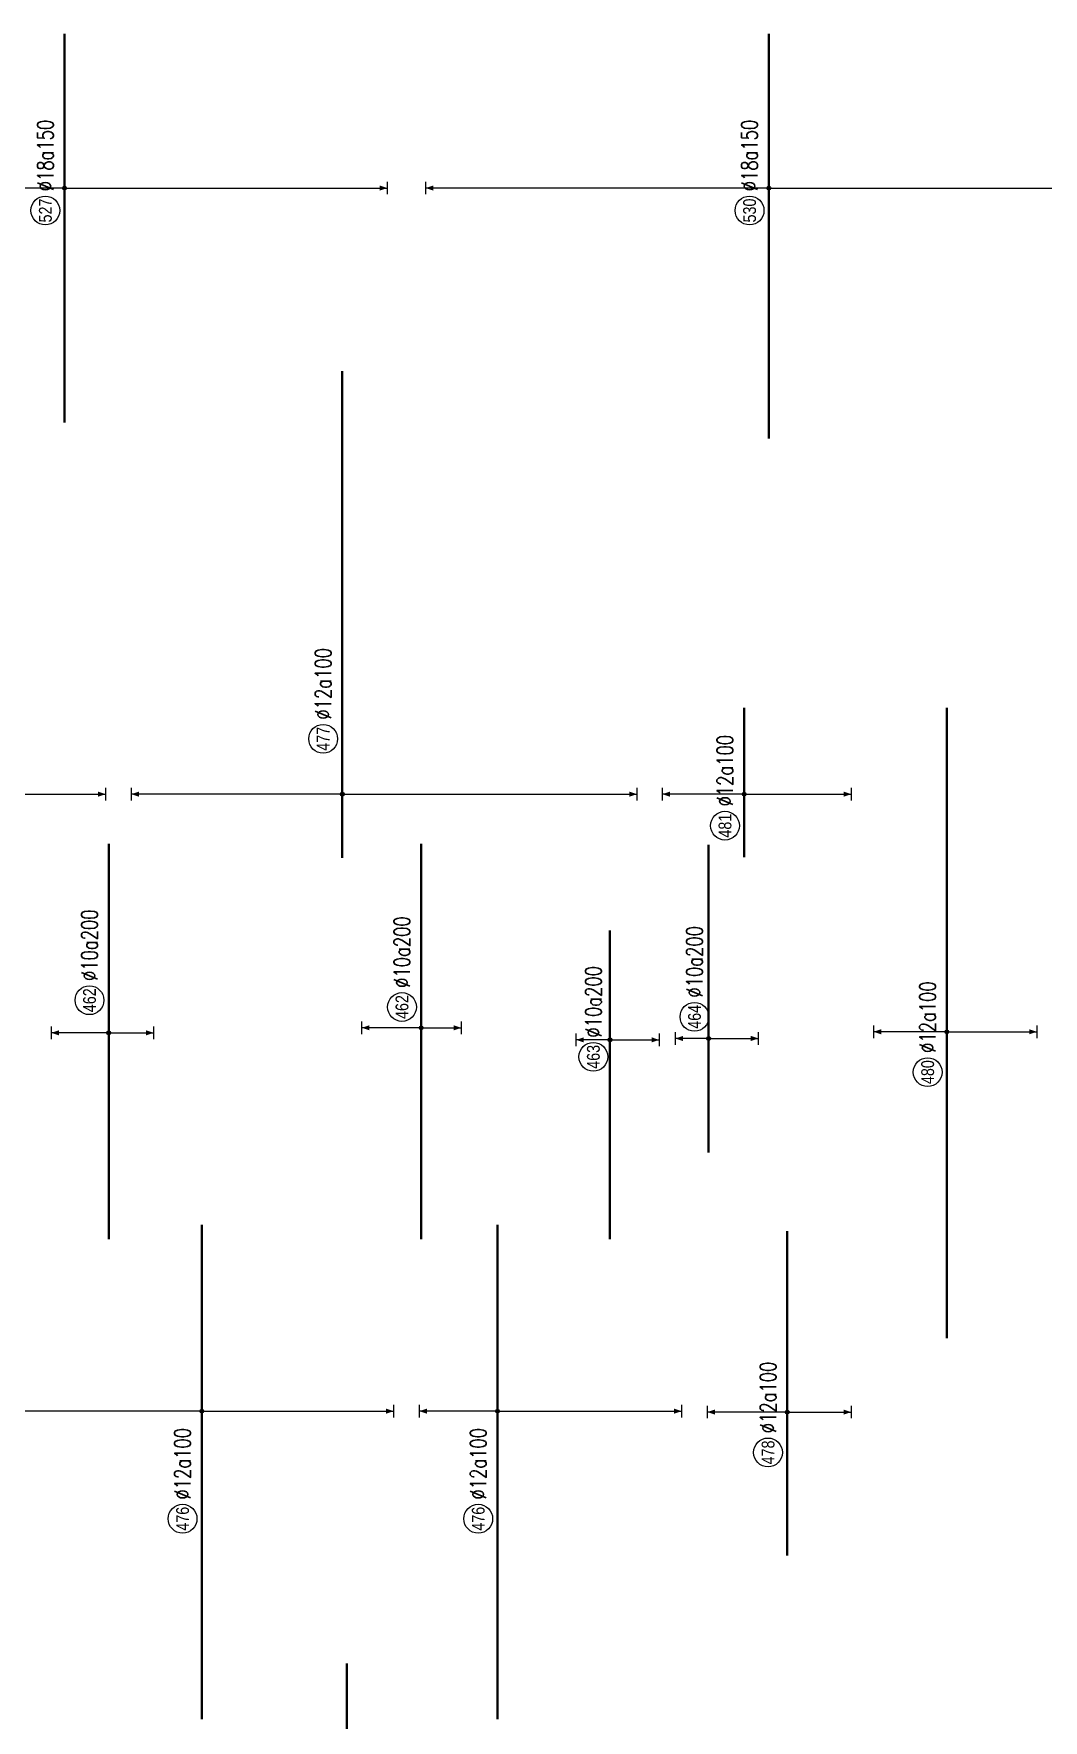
# Model space of a CAD drawing. Header units: millimetres. Extents: x -415354 to 592036, y -374841 to 139309.
# Drawn here: x 386815 to 418365, y -210840 to -158171 of the extents above; entities that cross this region are included whole.
import ezdxf
from ezdxf.enums import TextEntityAlignment as Align

# ---------------------------------------------------------------- set-up
doc = ezdxf.new("R2010")
doc.units = ezdxf.units.MM
doc.header["$MEASUREMENT"] = 0
for name, color, linetype, lineweight in [('NDC_S_DIM', 1, 'Continuous', 15), ('NDC_S_REBAR', 4, 'Continuous', 35), ('NDC_S_VN TEXT', 7, 'Continuous', 20)]:
    doc.layers.add(name, color=color, linetype=linetype, lineweight=lineweight)
doc.styles.add('ARIAL', font='arial.ttf', dxfattribs={"width": 0.8})
doc.styles.add('NDC_EN TXT', font='romans.shx', dxfattribs={"width": 0.8})

# ---------------------------------------------------------------- blocks, each defined once
blk = doc.blocks.new('*U1033')
h = blk.add_hatch(color=6)
edge = h.paths.add_edge_path()
edge.add_arc((-14.43, 0), 0.3, 0, 360)
at = {"layer": 'NDC_S_DIM', "color": 8}
for q in [(-14.43, 48.43), (-14.43, -20.57)]:
    blk.add_line((-14.43, 0), q, dxfattribs=at)
for points in [[(-15.43, 48.43, 0.2, 0.2, 0), (-13.43, 48.43, 0, 0, 0)], [(-15.43, -20.57, 0.2, 0.2, 0), (-13.43, -20.57, 0, 0, 0)]]:
    blk.add_lwpolyline(points, format="xyseb", dxfattribs=at)
at = {"layer": 'NDC_S_DIM'}
blk.add_circle((-11.04, 3), 2.25, dxfattribs=at)
at = {"layer": 'NDC_S_DIM', "color": 6}
blk.add_circle((-14.43, 0), 0.3, dxfattribs=at)
at = {"layer": 'NDC_S_DIM', "color": 8}
for points in [[(-14.83, 47.23), (-14.43, 48.43), (-14.03, 47.23)], [(-14.83, -19.37), (-14.43, -20.57), (-14.03, -19.37)]]:
    blk.add_solid(points, dxfattribs=at)
at = {"layer": 'NDC_S_REBAR'}
for p, q in [((0, 0), (-50.82, 0)), ((-50.82, 0), (-50.82, 0)), ((0, 0), (124.38, 0)), ((124.38, 0), (124.38, 0)), ((124.38, 0), (124.38, 0)), ((-50.82, 0), (-50.82, 0))]:
    blk.add_line(p, q, dxfattribs=at)
at = {"layer": 'NDC_S_VN TEXT', "style": 'ARIAL', "width": 0.8}
blk.add_attdef('KHT', text='', height=2, dxfattribs=at).set_placement((-11.04, 3), align=Align.MIDDLE_CENTER)
at = {"layer": 'NDC_S_VN TEXT', "color": 3, "style": 'NDC_EN TXT', "width": 0.75}
blk.add_attdef('DKT', (-8.04, 1.75), '', height=2.5, dxfattribs=at)
blk = doc.blocks.new('*U1026')
h = blk.add_hatch(color=6)
edge = h.paths.add_edge_path()
edge.add_arc((-2.99, 0), 0.3, 0, 360)
at = {"layer": 'NDC_S_DIM', "color": 8}
for q in [(-2.99, 8.96), (-2.99, -7.04)]:
    blk.add_line((-2.99, 0), q, dxfattribs=at)
for points in [[(-3.99, 8.96, 0.2, 0.2, 0), (-1.99, 8.96, 0, 0, 0)], [(-3.99, -7.04, 0.2, 0.2, 0), (-1.99, -7.04, 0, 0, 0)]]:
    blk.add_lwpolyline(points, format="xyseb", dxfattribs=at)
at = {"layer": 'NDC_S_DIM'}
blk.add_circle((2.1, 3), 2.25, dxfattribs=at)
at = {"layer": 'NDC_S_DIM', "color": 6}
blk.add_circle((-2.99, 0), 0.3, dxfattribs=at)
at = {"layer": 'NDC_S_DIM', "color": 8}
for points in [[(-3.39, 7.76), (-2.99, 8.96), (-2.59, 7.76)], [(-3.39, -5.84), (-2.99, -7.04), (-2.59, -5.84)]]:
    blk.add_solid(points, dxfattribs=at)
at = {"layer": 'NDC_S_REBAR'}
for p, q in [((0, 0), (-35.19, 0)), ((-35.19, 0), (-35.19, 0)), ((0, 0), (26.51, 0)), ((26.51, 0), (26.51, 0)), ((26.51, 0), (26.51, 0)), ((-35.19, 0), (-35.19, 0))]:
    blk.add_line(p, q, dxfattribs=at)
at = {"layer": 'NDC_S_VN TEXT', "style": 'ARIAL', "width": 0.8}
blk.add_attdef('KHT', text='', height=2, dxfattribs=at).set_placement((2.1, 3), align=Align.MIDDLE_CENTER)
at = {"layer": 'NDC_S_VN TEXT', "color": 3, "style": 'NDC_EN TXT', "width": 0.75}
blk.add_attdef('DKT', (5.1, 1.75), '', height=2.5, dxfattribs=at)
blk = doc.blocks.new('*U1025')
h = blk.add_hatch(color=6)
edge = h.paths.add_edge_path()
edge.add_arc((-4.09, 0), 0.3, 0, 360)
at = {"layer": 'NDC_S_DIM', "color": 8}
for q in [(-4.09, 5.3), (-4.09, -7.7)]:
    blk.add_line((-4.09, 0), q, dxfattribs=at)
for points in [[(-5.09, 5.3, 0.2, 0.2, 0), (-3.09, 5.3, 0, 0, 0)], [(-5.09, -7.7, 0.2, 0.2, 0), (-3.09, -7.7, 0, 0, 0)]]:
    blk.add_lwpolyline(points, format="xyseb", dxfattribs=at)
at = {"layer": 'NDC_S_DIM'}
blk.add_circle((-6.74, 2.6), 2.25, dxfattribs=at)
at = {"layer": 'NDC_S_DIM', "color": 6}
blk.add_circle((-4.09, 0), 0.3, dxfattribs=at)
at = {"layer": 'NDC_S_DIM', "color": 8}
for points in [[(-4.49, 4.1), (-4.09, 5.3), (-3.69, 4.1)], [(-4.49, -6.5), (-4.09, -7.7), (-3.69, -6.5)]]:
    blk.add_solid(points, dxfattribs=at)
at = {"layer": 'NDC_S_REBAR'}
for p, q in [((0, 0), (-35.19, 0)), ((-35.19, 0), (-35.19, 0)), ((0, 0), (13.01, 0)), ((13.01, 0), (13.01, 0)), ((13.01, 0), (13.01, 0)), ((-35.19, 0), (-35.19, 0))]:
    blk.add_line(p, q, dxfattribs=at)
at = {"layer": 'NDC_S_VN TEXT', "style": 'ARIAL', "width": 0.8}
blk.add_attdef('KHT', text='', height=2, dxfattribs=at).set_placement((-6.74, 2.6), align=Align.MIDDLE_CENTER)
at = {"layer": 'NDC_S_VN TEXT', "color": 3, "style": 'NDC_EN TXT', "width": 0.75}
blk.add_attdef('DKT', (-3.74, 1.35), '', height=2.5, dxfattribs=at)
blk = doc.blocks.new('*U1009')
h = blk.add_hatch(color=6)
edge = h.paths.add_edge_path()
edge.add_arc((-2.99, 0), 0.3, 0, 360)
at = {"layer": 'NDC_S_DIM', "color": 8}
for q in [(-2.99, 9.29), (-2.99, -6.27)]:
    blk.add_line((-2.99, 0), q, dxfattribs=at)
for points in [[(-3.99, 9.29, 0.2, 0.2, 0), (-1.99, 9.29, 0, 0, 0)], [(-3.99, -6.27, 0.2, 0.2, 0), (-1.99, -6.27, 0, 0, 0)]]:
    blk.add_lwpolyline(points, format="xyseb", dxfattribs=at)
at = {"layer": 'NDC_S_DIM'}
blk.add_circle((0.25, 3), 2.25, dxfattribs=at)
at = {"layer": 'NDC_S_DIM', "color": 6}
blk.add_circle((-2.99, 0), 0.3, dxfattribs=at)
at = {"layer": 'NDC_S_DIM', "color": 8}
for points in [[(-3.39, 8.09), (-2.99, 9.29), (-2.59, 8.09)], [(-3.39, -5.07), (-2.99, -6.27), (-2.59, -5.07)]]:
    blk.add_solid(points, dxfattribs=at)
at = {"layer": 'NDC_S_REBAR'}
for p, q in [((0, 0), (-35.97, 0)), ((-35.97, 0), (-35.97, 0)), ((0, 0), (25.73, 0)), ((25.73, 0), (25.73, 0)), ((25.73, 0), (25.73, 0)), ((-35.97, 0), (-35.97, 0))]:
    blk.add_line(p, q, dxfattribs=at)
at = {"layer": 'NDC_S_VN TEXT', "style": 'ARIAL', "width": 0.8}
blk.add_attdef('KHT', text='', height=2, dxfattribs=at).set_placement((0.25, 3), align=Align.MIDDLE_CENTER)
at = {"layer": 'NDC_S_VN TEXT', "color": 3, "style": 'NDC_EN TXT', "width": 0.75}
blk.add_attdef('DKT', (3.25, 1.75), '', height=2.5, dxfattribs=at)
blk = doc.blocks.new('*U1008')
h = blk.add_hatch(color=6)
edge = h.paths.add_edge_path()
edge.add_arc((-2.07, 0), 0.3, 0, 360)
at = {"layer": 'NDC_S_DIM', "color": 8}
for q in [(-2.07, 33.57), (-2.07, -50.43)]:
    blk.add_line((-2.07, 0), q, dxfattribs=at)
for points in [[(-3.07, 33.57, 0.2, 0.2, 0), (-1.07, 33.57, 0, 0, 0)], [(-3.07, -50.43, 0.2, 0.2, 0), (-1.07, -50.43, 0, 0, 0)]]:
    blk.add_lwpolyline(points, format="xyseb", dxfattribs=at)
at = {"layer": 'NDC_S_DIM'}
blk.add_circle((-5.58, 3), 2.25, dxfattribs=at)
at = {"layer": 'NDC_S_DIM', "color": 6}
blk.add_circle((-2.07, 0), 0.3, dxfattribs=at)
at = {"layer": 'NDC_S_DIM', "color": 8}
for points in [[(-2.47, 32.37), (-2.07, 33.57), (-1.67, 32.37)], [(-2.47, -49.23), (-2.07, -50.43), (-1.67, -49.23)]]:
    blk.add_solid(points, dxfattribs=at)
at = {"layer": 'NDC_S_REBAR'}
for p, q in [((0, 0), (-38.68, 0)), ((-38.68, 0), (-38.68, 0)), ((0, 0), (22.02, 0)), ((22.02, 0), (22.02, 0)), ((22.02, 0), (22.02, 0)), ((-38.68, 0), (-38.68, 0))]:
    blk.add_line(p, q, dxfattribs=at)
at = {"layer": 'NDC_S_VN TEXT', "style": 'ARIAL', "width": 0.8}
blk.add_attdef('KHT', text='', height=2, dxfattribs=at).set_placement((-5.58, 3), align=Align.MIDDLE_CENTER)
at = {"layer": 'NDC_S_VN TEXT', "color": 3, "style": 'NDC_EN TXT', "width": 0.75}
blk.add_attdef('DKT', (-2.58, 1.75), '', height=2.5, dxfattribs=at)
blk = doc.blocks.new('*U1007')
h = blk.add_hatch(color=6)
edge = h.paths.add_edge_path()
edge.add_arc((-2.07, 0), 0.3, 0, 360)
at = {"layer": 'NDC_S_DIM', "color": 8}
for q in [(-2.07, 53.61), (-2.07, -52.91)]:
    blk.add_line((-2.07, 0), q, dxfattribs=at)
for points in [[(-3.07, 53.61, 0.2, 0.2, 0), (-1.07, 53.61, 0, 0, 0)], [(-3.07, -52.91, 0.2, 0.2, 0), (-1.07, -52.91, 0, 0, 0)]]:
    blk.add_lwpolyline(points, format="xyseb", dxfattribs=at)
at = {"layer": 'NDC_S_DIM'}
blk.add_circle((-5.58, 3), 2.25, dxfattribs=at)
at = {"layer": 'NDC_S_DIM', "color": 6}
blk.add_circle((-2.07, 0), 0.3, dxfattribs=at)
at = {"layer": 'NDC_S_DIM', "color": 8}
for points in [[(-2.47, 52.41), (-2.07, 53.61), (-1.67, 52.41)], [(-2.47, -51.71), (-2.07, -52.91), (-1.67, -51.71)]]:
    blk.add_solid(points, dxfattribs=at)
at = {"layer": 'NDC_S_REBAR'}
for p, q in [((0, 0), (-41.17, 0)), ((-41.17, 0), (-41.17, 0)), ((0, 0), (22.02, 0)), ((22.02, 0), (22.02, 0)), ((22.02, 0), (22.02, 0)), ((-41.17, 0), (-41.17, 0))]:
    blk.add_line(p, q, dxfattribs=at)
at = {"layer": 'NDC_S_VN TEXT', "style": 'ARIAL', "width": 0.8}
blk.add_attdef('KHT', text='', height=2, dxfattribs=at).set_placement((-5.58, 3), align=Align.MIDDLE_CENTER)
at = {"layer": 'NDC_S_VN TEXT', "color": 3, "style": 'NDC_EN TXT', "width": 0.75}
blk.add_attdef('DKT', (-2.58, 1.75), '', height=2.5, dxfattribs=at)
blk = doc.blocks.new('*U998')
h = blk.add_hatch(color=6)
edge = h.paths.add_edge_path()
edge.add_arc((-2.99, 0), 0.3, 0, 360)
at = {"layer": 'NDC_S_DIM', "color": 8}
for q in [(-2.99, 12.77), (-2.99, -16.73)]:
    blk.add_line((-2.99, 0), q, dxfattribs=at)
for points in [[(-3.99, 12.77, 0.2, 0.2, 0), (-1.99, 12.77, 0, 0, 0)], [(-3.99, -16.73, 0.2, 0.2, 0), (-1.99, -16.73, 0, 0, 0)]]:
    blk.add_lwpolyline(points, format="xyseb", dxfattribs=at)
at = {"layer": 'NDC_S_DIM'}
blk.add_circle((-7.91, 3), 2.25, dxfattribs=at)
at = {"layer": 'NDC_S_DIM', "color": 6}
blk.add_circle((-2.99, 0), 0.3, dxfattribs=at)
at = {"layer": 'NDC_S_DIM', "color": 8}
for points in [[(-3.39, 11.57), (-2.99, 12.77), (-2.59, 11.57)], [(-3.39, -15.53), (-2.99, -16.73), (-2.59, -15.53)]]:
    blk.add_solid(points, dxfattribs=at)
at = {"layer": 'NDC_S_REBAR'}
for p, q in [((0, 0), (-12.84, 0)), ((-12.84, 0), (-12.84, 0)), ((0, 0), (10.5, 0)), ((10.5, 0), (10.5, 0)), ((10.5, 0), (10.5, 0)), ((-12.84, 0), (-12.84, 0))]:
    blk.add_line(p, q, dxfattribs=at)
at = {"layer": 'NDC_S_VN TEXT', "style": 'ARIAL', "width": 0.8}
blk.add_attdef('KHT', text='', height=2, dxfattribs=at).set_placement((-7.91, 3), align=Align.MIDDLE_CENTER)
at = {"layer": 'NDC_S_VN TEXT', "color": 3, "style": 'NDC_EN TXT', "width": 0.75}
blk.add_attdef('DKT', (-4.91, 1.75), '', height=2.5, dxfattribs=at)
blk = doc.blocks.new('*U996')
h = blk.add_hatch(color=6)
edge = h.paths.add_edge_path()
edge.add_arc((-2.99, 0), 0.3, 0, 360)
at = {"layer": 'NDC_S_DIM', "color": 8}
for q in [(-2.99, 42.82), (-2.99, -29.99)]:
    blk.add_line((-2.99, 0), q, dxfattribs=at)
for points in [[(-3.99, 42.82, 0.2, 0.2, 0), (-1.99, 42.82, 0, 0, 0)], [(-3.99, -29.99, 0.2, 0.2, 0), (-1.99, -29.99, 0, 0, 0)]]:
    blk.add_lwpolyline(points, format="xyseb", dxfattribs=at)
at = {"layer": 'NDC_S_DIM'}
blk.add_circle((-19.79, 3), 2.25, dxfattribs=at)
at = {"layer": 'NDC_S_DIM', "color": 6}
blk.add_circle((-2.99, 0), 0.3, dxfattribs=at)
at = {"layer": 'NDC_S_DIM', "color": 8}
for points in [[(-3.39, 41.62), (-2.99, 42.82), (-2.59, 41.62)], [(-3.39, -28.79), (-2.99, -29.99), (-2.59, -28.79)]]:
    blk.add_solid(points, dxfattribs=at)
at = {"layer": 'NDC_S_REBAR'}
for p, q in [((0, 0), (-51.07, 0)), ((-51.07, 0), (-51.07, 0)), ((0, 0), (26.09, 0)), ((26.09, 0), (26.09, 0)), ((26.09, 0), (26.09, 0)), ((-51.07, 0), (-51.07, 0))]:
    blk.add_line(p, q, dxfattribs=at)
at = {"layer": 'NDC_S_VN TEXT', "style": 'ARIAL', "width": 0.8}
blk.add_attdef('KHT', text='', height=2, dxfattribs=at).set_placement((-19.79, 3), align=Align.MIDDLE_CENTER)
at = {"layer": 'NDC_S_VN TEXT', "color": 3, "style": 'NDC_EN TXT', "width": 0.75}
blk.add_attdef('DKT', (-16.79, 1.75), '', height=2.5, dxfattribs=at)
blk = doc.blocks.new('*U992')
h = blk.add_hatch(color=6)
edge = h.paths.add_edge_path()
edge.add_arc((-2.99, 0), 0.3, 0, 360)
at = {"layer": 'NDC_S_DIM', "color": 8}
for q in [(-2.99, 32.97), (-2.99, -46.03)]:
    blk.add_line((-2.99, 0), q, dxfattribs=at)
for points in [[(-3.99, 32.97, 0.2, 0.2, 0), (-1.99, 32.97, 0, 0, 0)], [(-3.99, -46.03, 0.2, 0.2, 0), (-1.99, -46.03, 0, 0, 0)]]:
    blk.add_lwpolyline(points, format="xyseb", dxfattribs=at)
at = {"layer": 'NDC_S_DIM'}
blk.add_circle((5.65, 3), 2.25, dxfattribs=at)
at = {"layer": 'NDC_S_DIM', "color": 6}
blk.add_circle((-2.99, 0), 0.3, dxfattribs=at)
at = {"layer": 'NDC_S_DIM', "color": 8}
for points in [[(-3.39, 31.77), (-2.99, 32.97), (-2.59, 31.77)], [(-3.39, -44.83), (-2.99, -46.03), (-2.59, -44.83)]]:
    blk.add_solid(points, dxfattribs=at)
at = {"layer": 'NDC_S_REBAR'}
for p, q in [((0, 0), (-12.95, 0)), ((-12.95, 0), (-12.95, 0)), ((0, 0), (63.05, 0)), ((63.05, 0), (63.05, 0)), ((63.05, 0), (63.05, 0)), ((-12.95, 0), (-12.95, 0))]:
    blk.add_line(p, q, dxfattribs=at)
at = {"layer": 'NDC_S_VN TEXT', "style": 'ARIAL', "width": 0.8}
blk.add_attdef('KHT', text='', height=2, dxfattribs=at).set_placement((5.65, 3), align=Align.MIDDLE_CENTER)
at = {"layer": 'NDC_S_VN TEXT', "color": 3, "style": 'NDC_EN TXT', "width": 0.75}
blk.add_attdef('DKT', (8.65, 1.75), '', height=2.5, dxfattribs=at)
blk = doc.blocks.new('*U991')
h = blk.add_hatch(color=6)
edge = h.paths.add_edge_path()
edge.add_arc((-2.99, 0), 0.3, 0, 360)
at = {"layer": 'NDC_S_DIM', "color": 8}
for q in [(-2.99, 48.21), (-2.99, -34.79)]:
    blk.add_line((-2.99, 0), q, dxfattribs=at)
for points in [[(-3.99, 48.21, 0.2, 0.2, 0), (-1.99, 48.21, 0, 0, 0)], [(-3.99, -34.79, 0.2, 0.2, 0), (-1.99, -34.79, 0, 0, 0)]]:
    blk.add_lwpolyline(points, format="xyseb", dxfattribs=at)
at = {"layer": 'NDC_S_DIM'}
blk.add_circle((5.57, 3), 2.25, dxfattribs=at)
at = {"layer": 'NDC_S_DIM', "color": 6}
blk.add_circle((-2.99, 0), 0.3, dxfattribs=at)
at = {"layer": 'NDC_S_DIM', "color": 8}
for points in [[(-3.39, 47.01), (-2.99, 48.21), (-2.59, 47.01)], [(-3.39, -33.59), (-2.99, -34.79), (-2.59, -33.59)]]:
    blk.add_solid(points, dxfattribs=at)
at = {"layer": 'NDC_S_REBAR'}
for p, q in [((0, 0), (-12.95, 0)), ((-12.95, 0), (-12.95, 0)), ((0, 0), (63.05, 0)), ((63.05, 0), (63.05, 0)), ((63.05, 0), (63.05, 0)), ((-12.95, 0), (-12.95, 0))]:
    blk.add_line(p, q, dxfattribs=at)
at = {"layer": 'NDC_S_VN TEXT', "style": 'ARIAL', "width": 0.8}
blk.add_attdef('KHT', text='', height=2, dxfattribs=at).set_placement((5.57, 3), align=Align.MIDDLE_CENTER)
at = {"layer": 'NDC_S_VN TEXT', "color": 3, "style": 'NDC_EN TXT', "width": 0.75}
blk.add_attdef('DKT', (8.57, 1.75), '', height=2.5, dxfattribs=at)
blk = doc.blocks.new('*U982')
h = blk.add_hatch(color=6)
edge = h.paths.add_edge_path()
edge.add_arc((-21.85, 0), 0.3, 0, 360)
at = {"layer": 'NDC_S_DIM', "color": 8}
for q in [(-21.85, 5.21), (-21.85, -7.79)]:
    blk.add_line((-21.85, 0), q, dxfattribs=at)
for points in [[(-22.85, 5.21, 0.2, 0.2, 0), (-20.85, 5.21, 0, 0, 0)], [(-22.85, -7.79, 0.2, 0.2, 0), (-20.85, -7.79, 0, 0, 0)]]:
    blk.add_lwpolyline(points, format="xyseb", dxfattribs=at)
at = {"layer": 'NDC_S_DIM'}
blk.add_circle((-18.47, 2.21), 2.25, dxfattribs=at)
at = {"layer": 'NDC_S_DIM', "color": 6}
blk.add_circle((-21.85, 0), 0.3, dxfattribs=at)
at = {"layer": 'NDC_S_DIM', "color": 8}
for points in [[(-22.25, 4.01), (-21.85, 5.21), (-21.45, 4.01)], [(-22.25, -6.59), (-21.85, -7.79), (-21.45, -6.59)]]:
    blk.add_solid(points, dxfattribs=at)
at = {"layer": 'NDC_S_REBAR'}
for p, q in [((0, 0), (-39.66, 0)), ((-39.66, 0), (-39.66, 0)), ((0, 0), (8.38, 0)), ((8.38, 0), (8.38, 0)), ((8.38, 0), (8.38, 0)), ((-39.66, 0), (-39.66, 0))]:
    blk.add_line(p, q, dxfattribs=at)
at = {"layer": 'NDC_S_VN TEXT', "style": 'ARIAL', "width": 0.8}
blk.add_attdef('KHT', text='', height=2, dxfattribs=at).set_placement((-18.47, 2.21), align=Align.MIDDLE_CENTER)
at = {"layer": 'NDC_S_VN TEXT', "color": 3, "style": 'NDC_EN TXT', "width": 0.75}
blk.add_attdef('DKT', (-15.47, 0.96), '', height=2.5, dxfattribs=at)
blk = doc.blocks.new('*U951')
h = blk.add_hatch(color=6)
edge = h.paths.add_edge_path()
edge.add_arc((-2.99, 0), 0.3, 0, 360)
at = {"layer": 'NDC_S_DIM', "color": 8}
for q in [(-2.99, 11.44), (-2.99, -14.07)]:
    blk.add_line((-2.99, 0), q, dxfattribs=at)
for points in [[(-3.99, 11.44, 0.2, 0.2, 0), (-1.99, 11.44, 0, 0, 0)], [(-3.99, -14.07, 0.2, 0.2, 0), (-1.99, -14.07, 0, 0, 0)]]:
    blk.add_lwpolyline(points, format="xyseb", dxfattribs=at)
at = {"layer": 'NDC_S_DIM'}
blk.add_circle((-9.29, 3), 2.25, dxfattribs=at)
at = {"layer": 'NDC_S_DIM', "color": 6}
blk.add_circle((-2.99, 0), 0.3, dxfattribs=at)
at = {"layer": 'NDC_S_DIM', "color": 8}
for points in [[(-3.39, 10.24), (-2.99, 11.44), (-2.59, 10.24)], [(-3.39, -12.87), (-2.99, -14.07), (-2.59, -12.87)]]:
    blk.add_solid(points, dxfattribs=at)
at = {"layer": 'NDC_S_REBAR'}
for p, q in [((0, 0), (-50.82, 0)), ((-50.82, 0), (-50.82, 0)), ((0, 0), (47.6, 0)), ((47.6, 0), (47.6, 0)), ((47.6, 0), (47.6, 0)), ((-50.82, 0), (-50.82, 0))]:
    blk.add_line(p, q, dxfattribs=at)
at = {"layer": 'NDC_S_VN TEXT', "style": 'ARIAL', "width": 0.8}
blk.add_attdef('KHT', text='', height=2, dxfattribs=at).set_placement((-9.29, 3), align=Align.MIDDLE_CENTER)
at = {"layer": 'NDC_S_VN TEXT', "color": 3, "style": 'NDC_EN TXT', "width": 0.75}
blk.add_attdef('DKT', (-6.29, 1.75), '', height=2.5, dxfattribs=at)
blk = doc.blocks.new('*U950')
h = blk.add_hatch(color=6)
edge = h.paths.add_edge_path()
edge.add_arc((-2.99, 0), 0.3, 0, 360)
at = {"layer": 'NDC_S_DIM', "color": 8}
for q in [(-2.99, 12.21), (-2.99, -28.79)]:
    blk.add_line((-2.99, 0), q, dxfattribs=at)
for points in [[(-3.99, 12.21, 0.2, 0.2, 0), (-1.99, 12.21, 0, 0, 0)], [(-3.99, -28.79, 0.2, 0.2, 0), (-1.99, -28.79, 0, 0, 0)]]:
    blk.add_lwpolyline(points, format="xyseb", dxfattribs=at)
at = {"layer": 'NDC_S_DIM'}
blk.add_circle((-19.79, 3), 2.25, dxfattribs=at)
at = {"layer": 'NDC_S_DIM', "color": 6}
blk.add_circle((-2.99, 0), 0.3, dxfattribs=at)
at = {"layer": 'NDC_S_DIM', "color": 8}
for points in [[(-3.39, 11.01), (-2.99, 12.21), (-2.59, 11.01)], [(-3.39, -27.59), (-2.99, -28.79), (-2.59, -27.59)]]:
    blk.add_solid(points, dxfattribs=at)
at = {"layer": 'NDC_S_REBAR'}
for p, q in [((0, 0), (-51.07, 0)), ((-51.07, 0), (-51.07, 0)), ((0, 0), (26.09, 0)), ((26.09, 0), (26.09, 0)), ((26.09, 0), (26.09, 0)), ((-51.07, 0), (-51.07, 0))]:
    blk.add_line(p, q, dxfattribs=at)
at = {"layer": 'NDC_S_VN TEXT', "style": 'ARIAL', "width": 0.8}
blk.add_attdef('KHT', text='', height=2, dxfattribs=at).set_placement((-19.79, 3), align=Align.MIDDLE_CENTER)
at = {"layer": 'NDC_S_VN TEXT', "color": 3, "style": 'NDC_EN TXT', "width": 0.75}
blk.add_attdef('DKT', (-16.79, 1.75), '', height=2.5, dxfattribs=at)
blk = doc.blocks.new('*U932')
h = blk.add_hatch(color=6)
edge = h.paths.add_edge_path()
edge.add_arc((-2.99, 0), 0.3, 0, 360)
at = {"layer": 'NDC_S_DIM', "color": 8}
for q in [(-2.99, 12.49), (-2.99, -10)]:
    blk.add_line((-2.99, 0), q, dxfattribs=at)
for points in [[(-3.99, 12.49, 0.2, 0.2, 0), (-1.99, 12.49, 0, 0, 0)], [(-3.99, -10, 0.2, 0.2, 0), (-1.99, -10, 0, 0, 0)]]:
    blk.add_lwpolyline(points, format="xyseb", dxfattribs=at)
at = {"layer": 'NDC_S_DIM'}
blk.add_circle((-9.29, 3), 2.25, dxfattribs=at)
at = {"layer": 'NDC_S_DIM', "color": 6}
blk.add_circle((-2.99, 0), 0.3, dxfattribs=at)
at = {"layer": 'NDC_S_DIM', "color": 8}
for points in [[(-3.39, 11.29), (-2.99, 12.49), (-2.59, 11.29)], [(-3.39, -8.8), (-2.99, -10), (-2.59, -8.8)]]:
    blk.add_solid(points, dxfattribs=at)
at = {"layer": 'NDC_S_REBAR'}
for p, q in [((0, 0), (-25.4, 0)), ((-25.4, 0), (-25.4, 0)), ((0, 0), (25.24, 0)), ((25.24, 0), (25.24, 0)), ((25.24, 0), (25.24, 0)), ((-25.4, 0), (-25.4, 0))]:
    blk.add_line(p, q, dxfattribs=at)
at = {"layer": 'NDC_S_VN TEXT', "style": 'ARIAL', "width": 0.8}
blk.add_attdef('KHT', text='', height=2, dxfattribs=at).set_placement((-9.29, 3), align=Align.MIDDLE_CENTER)
at = {"layer": 'NDC_S_VN TEXT', "color": 3, "style": 'NDC_EN TXT', "width": 0.75}
blk.add_attdef('DKT', (-6.29, 1.75), '', height=2.5, dxfattribs=at)

msp = doc.modelspace()

# ---------------------------------------------------------------- block references
at = {"xscale": 200, "yscale": 200, "zscale": 200, "rotation": 90}
for name, p, values in [('*U1008', (387778.8, -162576), {'KHT': '527', 'DKT': '%%C18a150'}), ('*U1007', (409786.2, -162576), {'KHT': '530', 'DKT': '%%C18a150'}), ('*U991', (382108.1, -181320.8), {'KHT': '477', 'DKT': '%%C12a100'}), ('*U992', (396459.2, -181320.8), {'KHT': '477', 'DKT': '%%C12a100'}), ('*U998', (409018.3, -181320.8), {'KHT': '481', 'DKT': '%%C12a100'}), ('*U951', (415351.4, -188741.4), {'KHT': '480', 'DKT': '%%C12a100'}), ('*U1026', (389157.9, -188773.9), {'KHT': '462', 'DKT': '%%C10a200'}), ('*U1009', (398924.1, -188616.8), {'KHT': '462', 'DKT': '%%C10a200'}), ('*U982', (407906.4, -185178.3), {'KHT': '464', 'DKT': '%%C10a200'}), ('*U1025', (404824.4, -188773.9), {'KHT': '463', 'DKT': '%%C10a200'}), ('*U996', (392067.2, -200588.3), {'KHT': '476', 'DKT': '%%C12a100'}), ('*U950', (401307, -200588.3), {'KHT': '476', 'DKT': '%%C12a100'}), ('*U932', (410363.5, -200618.1), {'KHT': '478', 'DKT': '%%C12a100'}), ('*U1033', (396600.4, -233947.1), {'KHT': '517', 'DKT': '%%C18a150'})]:
    msp.add_blockref(name, p, dxfattribs=at).add_auto_attribs(values)

doc.saveas('drawing.dxf')
